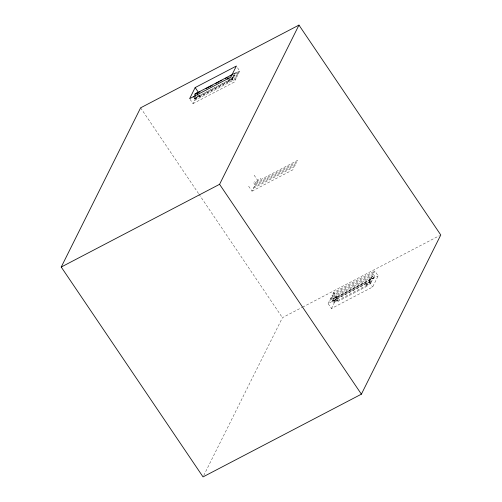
<?xml version="1.0" encoding="UTF-8"?>
<svg xmlns="http://www.w3.org/2000/svg" width="502" height="502" viewBox="0 0 502 502"><rect width="100%" height="100%" fill="white"/><g stroke="black" fill="none" stroke-linecap="round" stroke-linejoin="round"><path stroke-width="0.38" stroke-dasharray="2.51 1.88" d="M373.105 278.158L373.199 277.913A1.142 1.01 26.5 0 0 372.327 276.615A1.142 1.01 26.5 0 0 371.009 277.305A1.142 1.01 26.5 0 0 371.888 278.597L372.177 278.641A1.142 1.01 26.5 0 0 373.105 278.158L371.129 282.118M190.051 99.289L192.981 103.625L196.113 97.344L237.302 75.827A2.09 0.828 62.4 0 1 236.072 72.633A2.09 0.828 62.4 0 1 238.086 74.246L239.705 71.008L236.354 66.051M196.232 98.442L198.202 94.476M230.776 78.469A1.035 0.916 26.5 0 0 231.121 79.14L231.34 79.297A1.035 0.916 26.5 0 0 232.696 79.002L234.666 75.036A1.035 0.916 26.5 0 0 234.208 73.744L233.963 73.643A1.035 0.916 26.5 0 0 233.436 73.625M192.981 103.625L234.17 82.108L237.302 75.827M248.641 186.186L251.991 191.143L255.079 184.943L296.274 163.426M255.079 184.943A2.09 0.828 62.4 0 1 253.855 181.749A2.09 0.828 62.4 0 1 255.869 183.362L257.488 180.124L260.845 178.367M203.737 475.494L282.419 317.684L301.865 307.525M328.088 303.572L331.22 297.291L372.409 275.774A2.09 0.828 62.4 0 0 374.429 277.386A2.09 0.828 62.4 0 0 373.199 274.192L374.812 270.954L378.163 275.912L372.628 287.012L331.439 308.529L328.088 303.572L369.277 282.055L372.409 275.774M331.22 297.291A2.09 0.828 62.4 0 0 333.24 298.903A2.09 0.828 62.4 0 0 332.01 295.709L333.623 292.471L374.812 270.954M332.663 300.46L334.639 296.5M334.476 301.457L336.453 297.491M331.439 308.529L336.974 297.429L378.163 275.912M369.127 281.02L371.103 277.054M374.216 277.581L333.027 299.098M233.53 73.869L236.279 72.439M233.524 74.233L239.705 71.008M232.721 75.852L238.896 72.627M231.911 77.471L238.086 74.246M194.745 98.26L232.495 78.538M195.322 98.932L236.511 77.415M199.294 96.942L229.502 81.161M194.531 100.513L235.72 78.996M256.679 181.743L297.868 160.22M255.869 183.362L297.058 161.839M254.294 186.531L295.483 165.007M253.504 188.112L294.693 166.595M251.991 191.143L293.181 169.626M302.562 307.168L439.382 235.689M332.813 294.09L374.003 272.573M332.01 295.709L373.199 274.192M330.429 298.878L371.618 277.361M329.638 300.46L370.827 278.943M335.248 297.855L336.547 297.178M372.051 278.623L373.149 278.052M335.844 298.307L366.046 282.526M332.857 300.924L370.614 281.195M333.742 302.574L371.493 282.852M337.614 301.608L367.822 285.826M232.181 77.22L232.257 77.314A0.935 0.37 62.4 0 1 232.533 78.507A0.935 0.37 62.4 0 1 231.736 77.898M231.654 78.387L234.17 82.108M369.277 282.055L372.628 287.012M333.623 292.471L336.974 297.429M254.137 175.167L257.488 180.124M140.61 107.83L198.566 193.59M199.005 194.243L282.419 317.684M232.238 77.703A1.035 0.916 26.5 0 1 232.696 79.002M234.666 75.036A1.035 0.916 26.5 0 1 233.311 75.338M194.625 97.25A0.935 0.37 62.4 0 1 194.782 98.229A0.935 0.37 62.4 0 1 194.111 97.827M198.848 95.317A0.935 0.37 62.4 0 1 198.861 96.108A0.935 0.37 62.4 0 1 198.227 95.675M229.125 79.755A0.935 0.37 62.4 0 1 228.968 80.351A0.935 0.37 62.4 0 1 228.31 79.686M194.111 97.852A1.142 1.01 26.5 0 0 195.441 98.925A1.142 1.01 26.5 0 0 196.288 97.658L196.156 97.407A1.142 1.01 26.5 0 0 195.159 96.855M196.113 97.344A2.09 0.828 62.4 0 1 195.705 96.886M229.483 79.586A1.876 0.74 62.4 0 1 229.408 81.192A1.876 0.74 62.4 0 1 227.977 79.856M199.074 94.928A1.876 0.74 62.4 0 1 199.376 96.88A1.876 0.74 62.4 0 1 198.02 96.051M336.553 297.027L336.535 297.272A1.035 0.916 26.5 0 1 335.349 297.893L335.098 297.793A1.035 0.916 26.5 0 1 334.985 296.167A1.035 0.916 26.5 0 1 336.553 297.027M334.238 300.315L334.018 300.158A1.035 0.916 26.5 0 0 332.556 300.842A1.035 0.916 26.5 0 0 333.974 301.853A1.035 0.916 26.5 0 0 334.238 300.315M371.317 281.735L371.248 281.635A0.935 0.37 62.4 0 0 370.507 281.509A0.935 0.37 62.4 0 0 371.317 282.852A0.935 0.37 62.4 0 0 371.373 281.842L371.317 281.735M333.623 301.564L333.497 301.357A0.935 0.37 62.4 0 0 332.757 301.231A0.935 0.37 62.4 0 0 333.56 302.574A0.935 0.37 62.4 0 0 333.623 301.564M369.202 282.055L369.07 281.804A1.142 1.01 26.5 0 1 370.256 280.555A1.142 1.01 26.5 0 1 371.085 282.193A1.142 1.01 26.5 0 1 369.202 282.055M335.656 299.066A1.876 0.74 62.4 0 0 337.419 301.652A1.876 0.74 62.4 0 0 337.112 299.154A1.876 0.74 62.4 0 0 335.656 299.066M336.189 299.506A0.935 0.37 62.4 0 0 337.068 300.805A0.935 0.37 62.4 0 0 336.924 299.562A0.935 0.37 62.4 0 0 336.189 299.506M366.397 283.724A0.935 0.37 62.4 0 0 367.276 285.023A0.935 0.37 62.4 0 0 367.131 283.781A0.935 0.37 62.4 0 0 366.397 283.724M365.858 283.285A1.876 0.74 62.4 0 0 367.627 285.87A1.876 0.74 62.4 0 0 367.313 283.373A1.876 0.74 62.4 0 0 365.858 283.285"/><path stroke-width="0.75" d="M196.106 93.623L196.2 93.378A1.142 1.01 26.5 0 1 197.129 92.895L197.424 92.939A1.142 1.01 26.5 0 1 197.7 93.052M61.231 267.039L140.61 107.83L298.96 25.1L440.769 234.961L361.39 394.17L203.04 476.9L61.231 267.039L219.581 184.316L298.96 25.1M195.165 87.568L189.63 98.668L230.82 77.151L236.354 66.051L195.165 87.568L198.516 92.525L199.89 91.81M195.09 93.956L232.846 74.227M206.065 88.578L212.246 85.353M215.678 83.558L219.11 81.763M220.485 81.048L221.853 80.333M225.285 78.538L226.659 77.823M230.092 76.028L231.466 75.313M219.581 184.316L361.39 394.17M195.334 96.309A2.09 0.828 62.4 0 1 194.826 94.32A2.09 0.828 62.4 0 1 195.78 94.194M228.09 79.046A0.935 0.37 62.4 0 1 228.19 78.676M193.81 97.181A0.935 0.37 62.4 0 1 194.086 96.622M197.568 95.198A1.876 0.74 62.4 0 1 197.995 93.667M227.632 78.977A1.876 0.74 62.4 0 1 227.852 77.81A1.876 0.74 62.4 0 1 229.031 78.726"/></g></svg>
